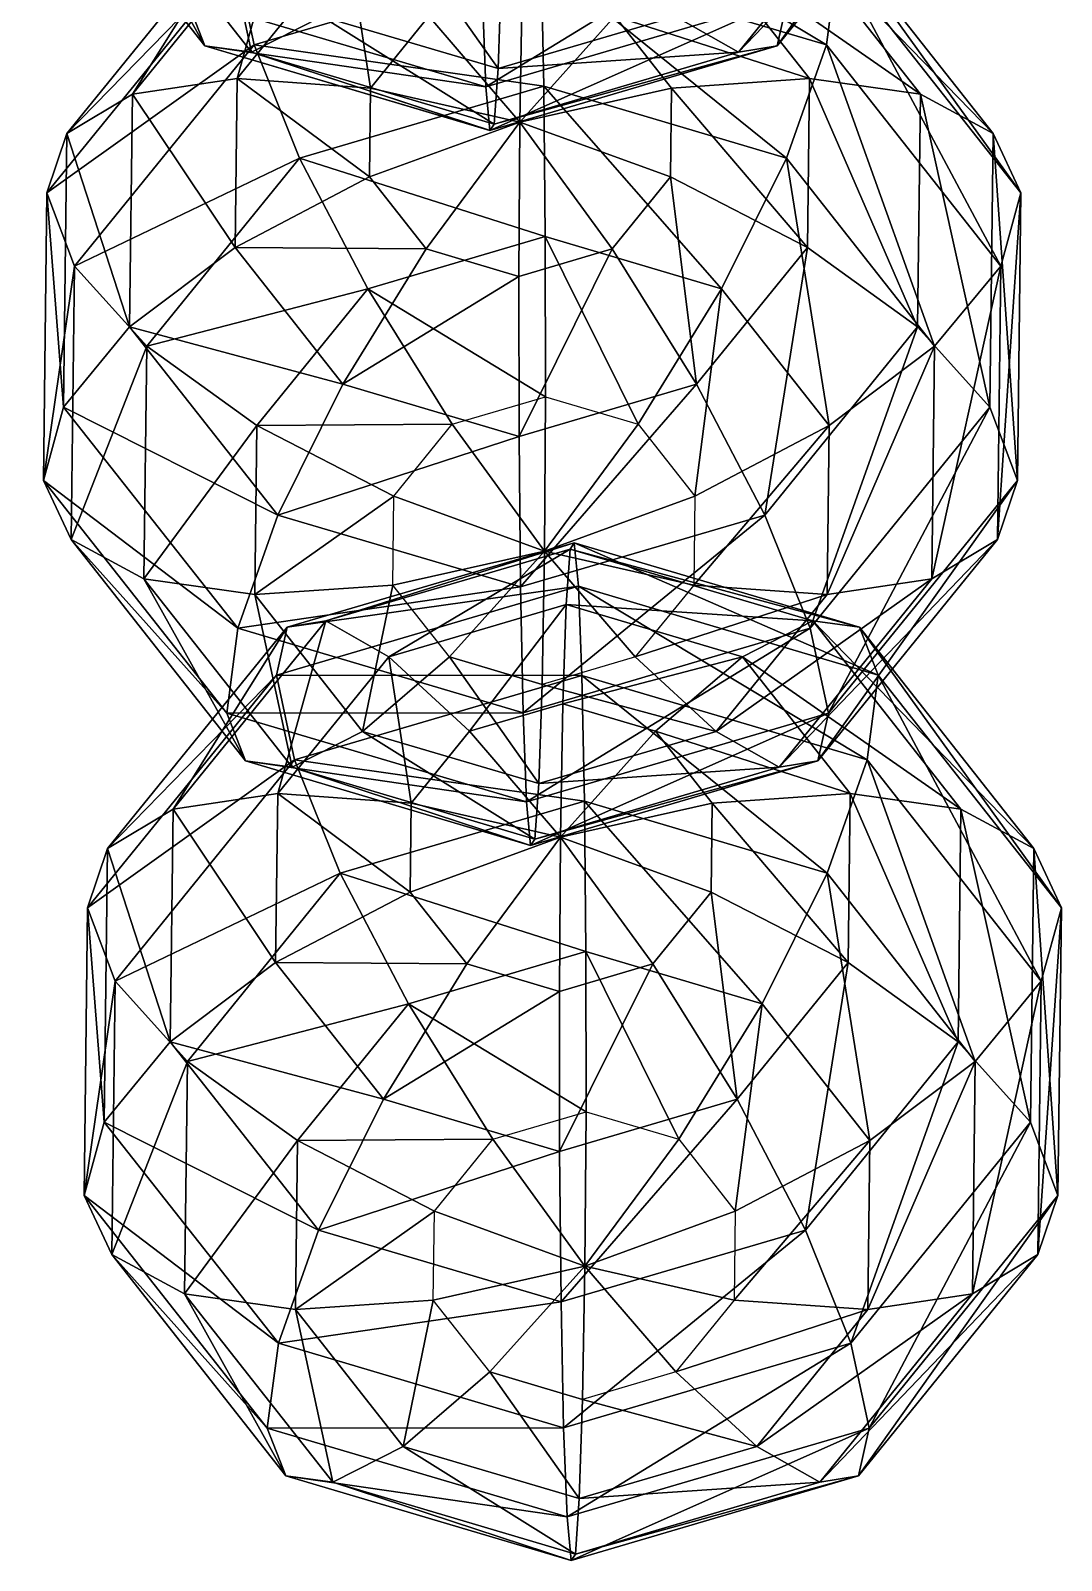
# Model space of a CAD drawing. Header units: metres. Extents: x -232 to 136, y -204 to 253.
# Drawn here: x -28.1 to 32.3, y -204.3 to -114.8 of the extents above; entities that cross this region are included whole.
import ezdxf

# ---------------------------------------------------------------- set-up
doc = ezdxf.new("R2010")
doc.units = ezdxf.units.M

msp = doc.modelspace()

# ---------------------------------------------------------------- linework, layer by layer
for points in [[(15.636254, -115.65784, -589.9452), (16.265604, -112.855415, -598.881), (27.324398, -99.23327, -592.8885), (27.324497, -99.23317, -592.88837)], [(15.636254, -115.65784, -589.9452), (27.324398, -99.23327, -592.8885), (26.15379, -102.7024, -584.246), (26.153889, -102.7023, -584.24585)], [(-28.098124, -102.7024, -582.8254), (-18.989426, -112.85541, -597.95776), (-17.893274, -115.65784, -589.06714), (-17.893175, -115.65774, -589.067)], [(-23.833643, -105.00785, -574.7881), (-28.098124, -102.7024, -582.8254), (-17.893274, -115.65784, -589.06714), (-17.893175, -115.65774, -589.067)], [(13.369041, -116.0284, -580.8446), (15.636254, -115.65784, -589.9452), (26.15379, -102.7024, -584.246), (26.153889, -102.7023, -584.24585)], [(13.369041, -116.0284, -580.8446), (26.15379, -102.7024, -584.246), (22.315792, -105.00784, -575.9966), (22.315891, -105.007744, -575.99646)], [(-23.833643, -105.00785, -574.7881), (-17.893274, -115.65784, -589.06714), (-15.152879, -116.0284, -580.0977), (-15.152779, -116.0283, -580.0976)], [(-17.343431, -105.923935, -568.06976), (-23.833643, -105.00785, -574.7881), (-15.152879, -116.0284, -580.0977), (-15.152779, -116.0283, -580.0976)], [(18.51943, -115.59912, -479.84106), (19.174818, -110.63917, -487.78256), (1.6100938, -105.435974, -484.9231), (1.6101938, -105.435875, -484.923)], [(18.51943, -115.59912, -479.84106), (1.6100938, -105.435974, -484.9231), (1.8143849, -110.65059, -477.12152), (1.814485, -110.65049, -477.12143)], [(9.685896, -113.93083, -572.47003), (13.369041, -116.0284, -580.8446), (22.315792, -105.00784, -575.9966), (22.315891, -105.007744, -575.99646)], [(-17.343431, -105.923935, -568.06976), (-15.152879, -116.0284, -580.0977), (-11.03649, -113.93083, -571.9274), (-11.03639, -113.93073, -571.9273)], [(-13.183641, -107.46619, -504.89578), (-16.000694, -117.57065, -516.7926), (-22.130396, -118.48673, -509.74377), (-22.130297, -118.48663, -509.74368)], [(-15.450854, -107.83675, -495.7952), (-13.183641, -107.46619, -504.89578), (-22.130396, -118.48673, -509.74377), (-22.130297, -118.48663, -509.74368)], [(-13.183641, -107.46619, -504.89578), (-9.500498, -109.56375, -513.2703), (-16.000694, -117.57065, -516.7926), (-16.000595, -117.57055, -516.7925)], [(24.01904, -118.48674, -510.95224), (11.221886, -109.56375, -513.8129), (15.338272, -107.46619, -505.64264), (15.338372, -107.46609, -505.64255)], [(28.283518, -120.79218, -502.915), (24.01904, -118.48674, -510.95224), (15.338272, -107.46619, -505.64264), (15.338372, -107.46609, -505.64255)], [(28.283518, -120.79218, -502.915), (15.338272, -107.46619, -505.64264), (18.078665, -107.83675, -496.6732), (18.078764, -107.83665, -496.6731)], [(-15.450854, -107.83675, -495.7952), (-22.130396, -118.48673, -509.74377), (-25.968393, -120.79218, -501.49435), (-25.968294, -120.79208, -501.49426)], [(-16.080208, -110.63917, -486.85938), (-15.450854, -107.83675, -495.7952), (-25.968393, -120.79218, -501.49435), (-25.968294, -120.79208, -501.49426)], [(-1.4247009, -118.05861, -600.81726), (-1.628992, -112.843994, -608.61884), (15.195489, -107.89546, -606.7773), (15.195589, -107.89536, -606.77716)], [(-1.4247009, -118.05861, -600.81726), (15.195489, -107.89546, -606.7773), (16.265604, -112.855415, -598.881), (16.265703, -112.855316, -598.88086)], [(29.904835, -124.26132, -494.34558), (28.283518, -120.79218, -502.915), (18.078665, -107.83675, -496.6732), (18.078764, -107.83665, -496.6731)], [(29.904835, -124.26132, -494.34558), (18.078665, -107.83675, -496.6732), (19.174818, -110.63917, -487.78256), (19.174917, -110.63907, -487.78247)], [(-9.500498, -109.56375, -513.2703), (-8.17931, -118.1336, -521.9508), (-16.000694, -117.57065, -516.7926), (-16.000595, -117.57055, -516.7925)], [(-5.947053, -109.57046, -565.356), (-11.03649, -113.93083, -571.9274), (-0.71220505, -116.9892, -573.60815), (-0.71210504, -116.9891, -573.60803)], [(-9.500498, -109.56375, -513.2703), (-4.7619553, -113.924126, -520.09906), (-8.17931, -118.1336, -521.9508), (-8.17921, -118.1335, -521.9507)], [(-5.947053, -109.57046, -565.356), (-0.71220505, -116.9892, -573.60815), (-0.51925373, -111.17833, -566.2396), (-0.5191537, -111.17823, -566.2395)], [(17.52883, -117.57065, -517.6706), (6.132447, -113.924126, -520.38434), (11.221886, -109.56375, -513.8129), (11.221986, -109.56365, -513.8128)], [(24.01904, -118.48674, -510.95224), (17.52883, -117.57065, -517.6706), (11.221886, -109.56375, -513.8129), (11.221986, -109.56365, -513.8128)], [(-16.080208, -110.63917, -486.85938), (-25.968393, -120.79218, -501.49435), (-27.139002, -124.261314, -492.85184), (-27.138903, -124.261215, -492.85175)], [(-15.010089, -115.59912, -478.96304), (-16.080208, -110.63917, -486.85938), (-27.139002, -124.261314, -492.85184), (-27.138903, -124.261215, -492.85175)], [(1.8143849, -110.65059, -477.12152), (-16.080208, -110.63917, -486.85938), (-15.010089, -115.59912, -478.96304), (-15.009989, -115.59902, -478.96295)], [(1.966496, -118.02163, -471.31268), (1.8143849, -110.65059, -477.12152), (-15.010089, -115.59912, -478.96304), (-15.009989, -115.59902, -478.96295)], [(16.176657, -122.2311, -473.62604), (18.51943, -115.59912, -479.84106), (1.8143849, -110.65059, -477.12152), (1.814485, -110.65049, -477.12143)], [(16.176657, -122.2311, -473.62604), (1.8143849, -110.65059, -477.12152), (1.966496, -118.02163, -471.31268), (1.966596, -118.02153, -471.3126)], [(28.724283, -128.55455, -486.08286), (19.174818, -110.63917, -487.78256), (18.51943, -115.59912, -479.84106), (18.51953, -115.59902, -479.84097)], [(28.724283, -128.55455, -486.08286), (29.904835, -124.26132, -494.34558), (19.174818, -110.63917, -487.78256), (19.174917, -110.63907, -487.78247)], [(-0.51925373, -111.17833, -566.2396), (-0.71220505, -116.9892, -573.60815), (9.685896, -113.93083, -572.47003), (9.685996, -113.93073, -572.4699)], [(-18.989426, -112.85541, -597.95776), (-1.628992, -112.843994, -608.61884), (-1.4247009, -118.05861, -600.81726), (-1.4246008, -118.05851, -600.81714)], [(-1.4247009, -118.05861, -600.81726), (-1.4247009, -118.05861, -600.81726), (-18.989426, -112.85541, -597.95776), (-18.989326, -112.85531, -597.95764)], [(-17.893274, -115.65784, -589.06714), (-18.989426, -112.85541, -597.95776), (-1.4247009, -118.05861, -600.81726), (-1.4246008, -118.05851, -600.81714)], [(0.7046484, -112.31625, -519.50073), (0.5681463, -120.12048, -524.71356), (-4.7619553, -113.924126, -520.09906), (-4.761855, -113.92403, -520.09894)], [(-1.1882269, -120.60637, -591.7867), (-1.4247009, -118.05861, -600.81726), (16.265604, -112.855415, -598.881), (16.265703, -112.855316, -598.88086)], [(-1.1882269, -120.60637, -591.7867), (16.265604, -112.855415, -598.881), (15.636254, -115.65784, -589.9452), (15.636354, -115.65774, -589.94507)], [(6.132447, -113.924126, -520.38434), (0.5681463, -120.12048, -524.71356), (0.7046484, -112.31625, -519.50073), (0.7047484, -112.316154, -519.5006)], [(-11.03649, -113.93083, -571.9274), (-15.152879, -116.0284, -580.0977), (-0.94271755, -120.23787, -582.4111), (-0.94261754, -120.23777, -582.41095)], [(-0.71220505, -116.9892, -573.60815), (-0.71220505, -116.9892, -573.60815), (-11.03649, -113.93083, -571.9274), (-11.03639, -113.93073, -571.9273)], [(-11.03649, -113.93083, -571.9274), (-0.94271755, -120.23787, -582.4111), (-0.71220505, -116.9892, -573.60815), (-0.71210504, -116.9891, -573.60803)], [(-4.7619553, -113.924126, -520.09906), (0.5681463, -120.12048, -524.71356), (-8.17931, -118.1336, -521.9508), (-8.17921, -118.1335, -521.9507)], [(-0.71220505, -116.9892, -573.60815), (13.369041, -116.0284, -580.8446), (9.685896, -113.93083, -572.47003), (9.685996, -113.93073, -572.4699)], [(9.448205, -118.1336, -522.4124), (0.5681463, -120.12048, -524.71356), (6.132447, -113.924126, -520.38434), (6.132547, -113.92403, -520.3842)], [(17.52883, -117.57065, -517.6706), (9.448205, -118.1336, -522.4124), (6.132447, -113.924126, -520.38434), (6.132547, -113.92403, -520.3842)], [(-15.010089, -115.59912, -478.96304), (-27.139002, -124.261314, -492.85184), (-25.52763, -128.55455, -484.66223), (-25.52753, -128.55444, -484.66214)], [(-12.345256, -122.2311, -472.87915), (-15.010089, -115.59912, -478.96304), (-25.52763, -128.55455, -484.66223), (-25.52753, -128.55444, -484.66214)], [(-1.1882269, -120.60637, -591.7867), (-1.1882269, -120.60637, -591.7867), (-17.893274, -115.65784, -589.06714), (-17.893175, -115.65774, -589.067)], [(-17.893274, -115.65784, -589.06714), (-1.4247009, -118.05861, -600.81726), (-1.1882269, -120.60637, -591.7867), (-1.1881269, -120.60627, -591.78656)], [(-15.152879, -116.0284, -580.0977), (-17.893274, -115.65784, -589.06714), (-1.1882269, -120.60637, -591.7867), (-1.1881269, -120.60627, -591.78656)], [(-0.94271755, -120.23787, -582.4111), (-0.94271755, -120.23787, -582.4111), (-15.152879, -116.0284, -580.0977), (-15.152779, -116.0283, -580.0976)], [(-15.152879, -116.0284, -580.0977), (-1.1882269, -120.60637, -591.7867), (-0.94271755, -120.23787, -582.4111), (-0.94261754, -120.23777, -582.41095)], [(1.966496, -118.02163, -471.31268), (-15.010089, -115.59912, -478.96304), (-12.345256, -122.2311, -472.87915), (-12.345156, -122.231, -472.87906)], [(-0.94271755, -120.23787, -582.4111), (-1.1882269, -120.60637, -591.7867), (15.636254, -115.65784, -589.9452), (15.636354, -115.65774, -589.94507)], [(-0.94271755, -120.23787, -582.4111), (15.636254, -115.65784, -589.9452), (13.369041, -116.0284, -580.8446), (13.369142, -116.0283, -580.8445)], [(-0.71220505, -116.9892, -573.60815), (-0.94271755, -120.23787, -582.4111), (13.369041, -116.0284, -580.8446), (13.369142, -116.0283, -580.8445)], [(24.857424, -133.25165, -478.93564), (18.51943, -115.59912, -479.84106), (16.176657, -122.2311, -473.62604), (16.176756, -122.231, -473.62595)], [(24.857424, -133.25165, -478.93564), (28.724283, -128.55455, -486.08286), (18.51943, -115.59912, -479.84106), (18.51953, -115.59902, -479.84097)], [(-22.130396, -118.48673, -509.74377), (-16.000694, -117.57065, -516.7926), (-16.120129, -127.46772, -521.35364), (-16.12003, -127.46762, -521.3535)], [(-16.000694, -117.57065, -516.7926), (-8.242101, -123.3368, -524.3487), (-16.120129, -127.46772, -521.35364), (-16.12003, -127.46762, -521.3535)], [(-16.000694, -117.57065, -516.7926), (-8.17931, -118.1336, -521.9508), (-8.242101, -123.3368, -524.3487), (-8.242001, -123.3367, -524.3486)], [(2.051537, -126.82755, -468.0651), (1.966496, -118.02163, -471.31268), (-12.345256, -122.2311, -472.87915), (-12.345156, -122.231, -472.87906)], [(-8.17931, -118.1336, -521.9508), (0.5681463, -120.12048, -524.71356), (-8.242101, -123.3368, -524.3487), (-8.242001, -123.3367, -524.3486)], [(9.385414, -123.3368, -524.8103), (0.5681463, -120.12048, -524.71356), (9.448205, -118.1336, -522.4124), (9.448305, -118.1335, -522.4123)], [(12.375822, -129.88593, -469.74585), (16.176657, -122.2311, -473.62604), (1.966496, -118.02163, -471.31268), (1.966596, -118.02153, -471.3126)], [(12.375822, -129.88593, -469.74585), (1.966496, -118.02163, -471.31268), (2.051537, -126.82755, -468.0651), (2.051637, -126.82745, -468.065)], [(17.409395, -127.46772, -522.2316), (9.385414, -123.3368, -524.8103), (9.448205, -118.1336, -522.4124), (9.448305, -118.1335, -522.4123)], [(17.409395, -127.46772, -522.2316), (9.448205, -118.1336, -522.4124), (17.52883, -117.57065, -517.6706), (17.528929, -117.57055, -517.6705)], [(23.85465, -132.10889, -517.23), (17.409395, -127.46772, -522.2316), (17.52883, -117.57065, -517.6706), (17.528929, -117.57055, -517.6705)], [(23.85465, -132.10889, -517.23), (17.52883, -117.57065, -517.6706), (24.01904, -118.48674, -510.95224), (24.019138, -118.48664, -510.95215)], [(-25.968393, -120.79218, -501.49435), (-22.130396, -118.48673, -509.74377), (-22.294785, -132.10889, -516.02155), (-22.294685, -132.10878, -516.0214)], [(-22.130396, -118.48673, -509.74377), (-16.120129, -127.46772, -521.35364), (-22.294785, -132.10889, -516.02155), (-22.294685, -132.10878, -516.0214)], [(28.09027, -136.80597, -510.29492), (23.85465, -132.10889, -517.23), (24.01904, -118.48674, -510.95224), (24.019138, -118.48664, -510.95215)], [(28.09027, -136.80597, -510.29492), (24.01904, -118.48674, -510.95224), (28.283518, -120.79218, -502.915), (28.283617, -120.79208, -502.91492)], [(-27.139002, -124.261314, -492.85184), (-25.968393, -120.79218, -501.49435), (-26.161644, -136.80598, -508.8743), (-26.161545, -136.80588, -508.8742)], [(-25.968393, -120.79218, -501.49435), (-22.294785, -132.10889, -516.02155), (-26.161644, -136.80598, -508.8743), (-26.161545, -136.80588, -508.8742)], [(-8.242101, -123.3368, -524.3487), (0.5681463, -120.12048, -524.71356), (-4.9263453, -127.54627, -526.3768), (-4.926245, -127.54617, -526.37665)], [(-4.9263453, -127.54627, -526.3768), (0.5681463, -120.12048, -524.71356), (0.50145376, -129.15414, -527.26044), (0.5015538, -129.15404, -527.2603)], [(0.50145376, -129.15414, -527.26044), (0.5681463, -120.12048, -524.71356), (5.968059, -127.54627, -526.66205), (5.968159, -127.54617, -526.6619)], [(5.968059, -127.54627, -526.66205), (0.5681463, -120.12048, -524.71356), (9.385414, -123.3368, -524.8103), (9.385514, -123.3367, -524.8102)], [(29.701641, -141.09921, -502.10532), (28.09027, -136.80597, -510.29492), (28.283518, -120.79218, -502.915), (28.283617, -120.79208, -502.91492)], [(29.701641, -141.09921, -502.10532), (28.283518, -120.79218, -502.915), (29.904835, -124.26132, -494.34558), (29.904934, -124.26122, -494.3455)], [(-12.345256, -122.2311, -472.87915), (-25.52763, -128.55455, -484.66223), (-21.292011, -133.25165, -477.72717), (-21.291912, -133.25154, -477.72708)], [(-8.346559, -129.88593, -469.20322), (-12.345256, -122.2311, -472.87915), (-21.292011, -133.25165, -477.72717), (-21.291912, -133.25154, -477.72708)], [(2.051537, -126.82755, -468.0651), (-12.345256, -122.2311, -472.87915), (-8.346559, -129.88593, -469.20322), (-8.346458, -129.88582, -469.20312)], [(18.682766, -137.89282, -473.60352), (16.176657, -122.2311, -473.62604), (12.375822, -129.88593, -469.74585), (12.375922, -129.88582, -469.74576)], [(18.682766, -137.89282, -473.60352), (24.857424, -133.25165, -478.93564), (16.176657, -122.2311, -473.62604), (16.176756, -122.231, -473.62595)], [(-16.120129, -127.46772, -521.35364), (-8.242101, -123.3368, -524.3487), (-4.9263453, -127.54627, -526.3768), (-4.926245, -127.54617, -526.37665)], [(10.909202, -135.47462, -525.7539), (5.968059, -127.54627, -526.66205), (9.385414, -123.3368, -524.8103), (9.385514, -123.3367, -524.8102)], [(10.909202, -135.47462, -525.7539), (9.385414, -123.3368, -524.8103), (17.409395, -127.46772, -522.2316), (17.409494, -127.46762, -522.2315)], [(-27.139002, -124.261314, -492.85184), (-26.161644, -136.80598, -508.8743), (-27.342196, -141.09923, -500.61157), (-27.342096, -141.09912, -500.61148)], [(-25.52763, -128.55455, -484.66223), (-27.139002, -124.261314, -492.85184), (-27.342196, -141.09923, -500.61157), (-27.342096, -141.09912, -500.61148)], [(28.531033, -144.56836, -493.4628), (29.701641, -141.09921, -502.10532), (29.904835, -124.26132, -494.34558), (29.904934, -124.26122, -494.3455)], [(28.531033, -144.56836, -493.4628), (29.904835, -124.26132, -494.34558), (28.724283, -128.55455, -486.08286), (28.724382, -128.55444, -486.08276)], [(2.061184, -136.20639, -467.69675), (2.051537, -126.82755, -468.0651), (-8.346559, -129.88593, -469.20322), (-8.346458, -129.88582, -469.20312)], [(7.488983, -137.81425, -468.58035), (12.375822, -129.88593, -469.74585), (2.051537, -126.82755, -468.0651), (2.051637, -126.82745, -468.065)], [(7.488983, -137.81425, -468.58035), (2.051537, -126.82755, -468.0651), (2.061184, -136.20639, -467.69675), (2.0612838, -136.20628, -467.69666)], [(-22.294785, -132.10889, -516.02155), (-16.120129, -127.46772, -521.35364), (-9.813187, -135.47461, -525.2113), (-9.8130865, -135.4745, -525.2112)], [(-16.120129, -127.46772, -521.35364), (-4.9263453, -127.54627, -526.3768), (-9.813187, -135.47461, -525.2113), (-9.8130865, -135.4745, -525.2112)], [(-9.813187, -135.47461, -525.2113), (-4.9263453, -127.54627, -526.3768), (0.50145376, -129.15414, -527.26044), (0.5015538, -129.15404, -527.2603)], [(0.5110999, -138.53297, -526.892), (0.50145376, -129.15414, -527.26044), (5.968059, -127.54627, -526.66205), (5.968159, -127.54617, -526.6619)], [(0.5110999, -138.53297, -526.892), (5.968059, -127.54627, -526.66205), (10.909202, -135.47462, -525.7539), (10.909302, -135.47452, -525.7538)], [(14.907899, -143.12943, -522.078), (10.909202, -135.47462, -525.7539), (17.409395, -127.46772, -522.2316), (17.409494, -127.46762, -522.2315)], [(14.907899, -143.12943, -522.078), (17.409395, -127.46772, -522.2316), (23.85465, -132.10889, -517.23), (23.85475, -132.10878, -517.22986)], [(-25.52763, -128.55455, -484.66223), (-27.342196, -141.09923, -500.61157), (-25.72088, -144.56836, -492.04214), (-25.720781, -144.56825, -492.04205)], [(-21.292011, -133.25165, -477.72717), (-25.52763, -128.55455, -484.66223), (-25.72088, -144.56836, -492.04214), (-25.720781, -144.56825, -492.04205)], [(24.693035, -146.8738, -485.21338), (28.531033, -144.56836, -493.4628), (28.724283, -128.55455, -486.08286), (28.724382, -128.55444, -486.08276)], [(24.693035, -146.8738, -485.21338), (28.724283, -128.55455, -486.08286), (24.857424, -133.25165, -478.93564), (24.857523, -133.25154, -478.93555)], [(-9.813187, -135.47461, -525.2113), (0.50145376, -129.15414, -527.26044), (0.5110999, -138.53297, -526.892), (0.5111999, -138.53287, -526.8919)], [(-8.346559, -129.88593, -469.20322), (-21.292011, -133.25165, -477.72717), (-14.846753, -137.8928, -472.7255), (-14.846653, -137.8927, -472.7254)], [(-3.4054198, -137.81425, -468.29507), (-8.346559, -129.88593, -469.20322), (-14.846753, -137.8928, -472.7255), (-14.846653, -137.8927, -472.7254)], [(2.061184, -136.20639, -467.69675), (-8.346559, -129.88593, -469.20322), (-3.4054198, -137.81425, -468.29507), (-3.40532, -137.81415, -468.29498)], [(10.804742, -142.02374, -470.60846), (12.375822, -129.88593, -469.74585), (7.488983, -137.81425, -468.58035), (7.4890833, -137.81415, -468.58026)], [(10.804742, -142.02374, -470.60846), (18.682766, -137.89282, -473.60352), (12.375822, -129.88593, -469.74585), (12.375922, -129.88582, -469.74576)], [(-26.161644, -136.80598, -508.8743), (-22.294785, -132.10889, -516.02155), (-13.614021, -143.12943, -521.3311), (-13.613921, -143.12932, -521.331)], [(-22.294785, -132.10889, -516.02155), (-9.813187, -135.47461, -525.2113), (-13.614021, -143.12943, -521.3311), (-13.613921, -143.12932, -521.331)], [(17.572731, -149.76141, -515.9941), (14.907899, -143.12943, -522.078), (23.85465, -132.10889, -517.23), (23.85475, -132.10878, -517.22986)], [(17.572731, -149.76141, -515.9941), (23.85465, -132.10889, -517.23), (28.09027, -136.80597, -510.29492), (28.090368, -136.80586, -510.29483)], [(-21.292011, -133.25165, -477.72717), (-25.72088, -144.56836, -492.04214), (-21.4564, -146.87381, -484.0049), (-21.4563, -146.8737, -484.00482)], [(-14.846753, -137.8928, -472.7255), (-21.292011, -133.25165, -477.72717), (-21.4564, -146.87381, -484.0049), (-21.4563, -146.8737, -484.00482)], [(18.563332, -147.78989, -478.16455), (24.693035, -146.8738, -485.21338), (24.857424, -133.25165, -478.93564), (24.857523, -133.25154, -478.93555)], [(18.563332, -147.78989, -478.16455), (24.857424, -133.25165, -478.93564), (18.682766, -137.89282, -473.60352), (18.682865, -137.89272, -473.60342)], [(-13.614021, -143.12943, -521.3311), (-9.813187, -135.47461, -525.2113), (0.5110999, -138.53297, -526.892), (0.5111999, -138.53287, -526.8919)], [(0.5110999, -138.53297, -526.892), (0.5110999, -138.53297, -526.892), (-9.813187, -135.47461, -525.2113), (-9.8130865, -135.4745, -525.2112)], [(0.5961404, -147.33891, -523.6445), (0.5110999, -138.53297, -526.892), (10.909202, -135.47462, -525.7539), (10.909302, -135.47452, -525.7538)], [(0.5961404, -147.33891, -523.6445), (10.909202, -135.47462, -525.7539), (14.907899, -143.12943, -522.078), (14.907999, -143.12932, -522.0779)], [(-27.342196, -141.09923, -500.61157), (-26.161644, -136.80598, -508.8743), (-15.956796, -149.76141, -515.1161), (-15.956696, -149.7613, -515.11597)], [(-26.161644, -136.80598, -508.8743), (-13.614021, -143.12943, -521.3311), (-15.956796, -149.76141, -515.1161), (-15.956696, -149.7613, -515.11597)], [(2.061184, -136.20639, -467.69675), (1.9944923, -145.24005, -470.24362), (-3.4054198, -137.81425, -468.29507), (-3.40532, -137.81415, -468.29498)], [(7.488983, -137.81425, -468.58035), (1.9944923, -145.24005, -470.24362), (2.061184, -136.20639, -467.69675), (2.0612838, -136.20628, -467.69666)], [(18.642847, -154.72136, -508.09778), (17.572731, -149.76141, -515.9941), (28.09027, -136.80597, -510.29492), (28.090368, -136.80586, -510.29483)], [(18.642847, -154.72136, -508.09778), (28.09027, -136.80597, -510.29492), (29.701641, -141.09921, -502.10532), (29.70174, -141.0991, -502.10522)], [(-14.846753, -137.8928, -472.7255), (-21.4564, -146.87381, -484.0049), (-14.9661875, -147.78989, -477.28656), (-14.966087, -147.78978, -477.28647)], [(-6.8227754, -142.02374, -470.14685), (-14.846753, -137.8928, -472.7255), (-14.9661875, -147.78989, -477.28656), (-14.966087, -147.78978, -477.28647)], [(-3.4054198, -137.81425, -468.29507), (-14.846753, -137.8928, -472.7255), (-6.8227754, -142.02374, -470.14685), (-6.822675, -142.02364, -470.14676)], [(-3.4054198, -137.81425, -468.29507), (1.9944923, -145.24005, -470.24362), (-6.8227754, -142.02374, -470.14685), (-6.822675, -142.02364, -470.14676)], [(10.804742, -142.02374, -470.60846), (1.9944923, -145.24005, -470.24362), (7.488983, -137.81425, -468.58035), (7.4890833, -137.81415, -468.58026)], [(10.741951, -147.22693, -473.00632), (18.563332, -147.78989, -478.16455), (18.682766, -137.89282, -473.60352), (18.682865, -137.89272, -473.60342)], [(10.741951, -147.22693, -473.00632), (18.682766, -137.89282, -473.60352), (10.804742, -142.02374, -470.60846), (10.804842, -142.02364, -470.60837)], [(-13.614021, -143.12943, -521.3311), (0.5110999, -138.53297, -526.892), (0.5961404, -147.33891, -523.6445), (0.5962404, -147.3388, -523.64435)], [(-27.342196, -141.09923, -500.61157), (-15.956796, -149.76141, -515.1161), (-16.612183, -154.72136, -507.1746), (-16.612083, -154.72125, -507.1745)], [(-25.72088, -144.56836, -492.04214), (-27.342196, -141.09923, -500.61157), (-16.612183, -154.72136, -507.1746), (-16.612083, -154.72125, -507.1745)], [(18.013496, -157.52379, -499.16196), (18.642847, -154.72136, -508.09778), (29.701641, -141.09921, -502.10532), (29.70174, -141.0991, -502.10522)], [(18.013496, -157.52379, -499.16196), (29.701641, -141.09921, -502.10532), (28.531033, -144.56836, -493.4628), (28.531132, -144.56825, -493.4627)], [(-6.8227754, -142.02374, -470.14685), (-14.9661875, -147.78989, -477.28656), (-6.885566, -147.22693, -472.54474), (-6.885466, -147.22682, -472.54465)], [(-6.8227754, -142.02374, -470.14685), (1.9944923, -145.24005, -470.24362), (-6.885566, -147.22693, -472.54474), (-6.885466, -147.22682, -472.54465)], [(10.741951, -147.22693, -473.00632), (1.9944923, -145.24005, -470.24362), (10.804742, -142.02374, -470.60846), (10.804842, -142.02364, -470.60837)], [(-15.956796, -149.76141, -515.1161), (-13.614021, -143.12943, -521.3311), (0.5961404, -147.33891, -523.6445), (0.5962404, -147.3388, -523.64435)], [(0.5961404, -147.33891, -523.6445), (0.5961404, -147.33891, -523.6445), (-13.614021, -143.12943, -521.3311), (-13.613921, -143.12932, -521.331)], [(0.7482511, -154.70995, -517.83563), (0.5961404, -147.33891, -523.6445), (14.907899, -143.12943, -522.078), (14.907999, -143.12932, -522.0779)], [(0.7482511, -154.70995, -517.83563), (14.907899, -143.12943, -522.078), (17.572731, -149.76141, -515.9941), (17.57283, -149.7613, -515.99396)], [(-25.72088, -144.56836, -492.04214), (-16.612183, -154.72136, -507.1746), (-15.51603, -157.52379, -498.28397), (-15.51593, -157.52368, -498.28387)], [(-21.4564, -146.87381, -484.0049), (-25.72088, -144.56836, -492.04214), (-15.51603, -157.52379, -498.28397), (-15.51593, -157.52368, -498.28387)], [(3.7508628, -144.75418, -403.17047), (-10.806398, -149.33215, -414.11258), (-13.073612, -149.70271, -405.012), (-13.073512, -149.7026, -405.0119)], [(3.9873366, -147.30194, -394.1399), (3.7508628, -144.75418, -403.17047), (-13.073612, -149.70271, -405.012), (-13.073512, -149.7026, -405.0119)], [(3.7508628, -144.75418, -403.17047), (3.505354, -145.12268, -412.54608), (-10.806398, -149.33215, -414.11258), (-10.806298, -149.33205, -414.1125)], [(20.455908, -149.70271, -405.88998), (3.505354, -145.12268, -412.54608), (3.7508628, -144.75418, -403.17047), (3.7509627, -144.75407, -403.17038)], [(21.552061, -152.50513, -396.99936), (20.455908, -149.70271, -405.88998), (3.7508628, -144.75418, -403.17047), (3.7509627, -144.75407, -403.17038)], [(21.552061, -152.50513, -396.99936), (3.7508628, -144.75418, -403.17047), (3.9873366, -147.30194, -394.1399), (3.9874365, -147.30183, -394.1398)], [(15.7462845, -157.89435, -490.06137), (18.013496, -157.52379, -499.16196), (28.531033, -144.56836, -493.4628), (28.531132, -144.56825, -493.4627)], [(15.7462845, -157.89435, -490.06137), (28.531033, -144.56836, -493.4628), (24.693035, -146.8738, -485.21338), (24.693134, -146.87369, -485.2133)], [(3.505354, -145.12268, -412.54608), (-7.1232553, -151.42972, -422.48712), (-10.806398, -149.33215, -414.11258), (-10.806298, -149.33205, -414.1125)], [(3.505354, -145.12268, -412.54608), (3.274842, -148.37135, -421.349), (-7.1232553, -151.42972, -422.48712), (-7.123155, -151.42961, -422.48703)], [(-6.885566, -147.22693, -472.54474), (1.9944923, -145.24005, -470.24362), (-3.56981, -151.4364, -474.5728), (-3.56971, -151.4363, -474.57272)], [(-3.56981, -151.4364, -474.5728), (1.9944923, -145.24005, -470.24362), (1.8579893, -153.04428, -475.45645), (1.8580893, -153.04417, -475.45636)], [(1.8579893, -153.04428, -475.45645), (1.9944923, -145.24005, -470.24362), (7.324595, -151.4364, -474.8581), (7.324695, -151.4363, -474.858)], [(7.324595, -151.4364, -474.8581), (1.9944923, -145.24005, -470.24362), (10.741951, -147.22693, -473.00632), (10.742051, -147.22682, -473.00623)], [(17.715515, -149.33215, -414.85944), (3.274842, -148.37135, -421.349), (3.505354, -145.12268, -412.54608), (3.5054538, -145.12257, -412.546)], [(20.455908, -149.70271, -405.88998), (17.715515, -149.33215, -414.85944), (3.505354, -145.12268, -412.54608), (3.5054538, -145.12257, -412.546)], [(-21.4564, -146.87381, -484.0049), (-15.51603, -157.52379, -498.28397), (-12.775636, -157.89435, -489.3145), (-12.775536, -157.89424, -489.31442)], [(-14.9661875, -147.78989, -477.28656), (-21.4564, -146.87381, -484.0049), (-12.775636, -157.89435, -489.3145), (-12.775536, -157.89424, -489.31442)], [(12.063139, -155.79678, -481.68683), (15.7462845, -157.89435, -490.06137), (24.693035, -146.8738, -485.21338), (24.693134, -146.87369, -485.2133)], [(12.063139, -155.79678, -481.68683), (24.693035, -146.8738, -485.21338), (18.563332, -147.78989, -478.16455), (18.56343, -147.78978, -478.16446)], [(-15.956796, -149.76141, -515.1161), (0.5961404, -147.33891, -523.6445), (0.7482511, -154.70995, -517.83563), (0.7483511, -154.70984, -517.8355)], [(-6.885566, -147.22693, -472.54474), (-14.9661875, -147.78989, -477.28656), (-8.659247, -155.79678, -481.1442), (-8.659147, -155.79668, -481.1441)], [(-14.9661875, -147.78989, -477.28656), (-12.775636, -157.89435, -489.3145), (-8.659247, -155.79678, -481.1442), (-8.659147, -155.79668, -481.1441)], [(3.9873366, -147.30194, -394.1399), (-13.073612, -149.70271, -405.012), (-13.702965, -152.50513, -396.07617), (-13.702865, -152.50502, -396.07608)], [(4.191628, -152.51656, -386.33832), (3.9873366, -147.30194, -394.1399), (-13.702965, -152.50513, -396.07617), (-13.702865, -152.50502, -396.07608)], [(-6.885566, -147.22693, -472.54474), (-8.659247, -155.79678, -481.1442), (-3.56981, -151.4364, -474.5728), (-3.56971, -151.4363, -474.57272)], [(20.896673, -157.46509, -389.05786), (21.552061, -152.50513, -396.99936), (3.9873366, -147.30194, -394.1399), (3.9874365, -147.30183, -394.1398)], [(20.896673, -157.46509, -389.05786), (3.9873366, -147.30194, -394.1399), (4.191628, -152.51656, -386.33832), (4.191728, -152.51645, -386.33823)], [(7.324595, -151.4364, -474.8581), (18.563332, -147.78989, -478.16455), (10.741951, -147.22693, -473.00632), (10.742051, -147.22682, -473.00623)], [(7.324595, -151.4364, -474.8581), (12.063139, -155.79678, -481.68683), (18.563332, -147.78989, -478.16455), (18.56343, -147.78978, -478.16446)], [(3.274842, -148.37135, -421.349), (-2.3847122, -155.79008, -429.31586), (-7.1232553, -151.42972, -422.48712), (-7.123155, -151.42961, -422.48703)], [(3.274842, -148.37135, -421.349), (3.0818913, -154.18222, -428.7175), (-2.3847122, -155.79008, -429.31586), (-2.3846123, -155.78998, -429.31577)], [(13.599129, -151.42972, -423.02975), (3.0818913, -154.18222, -428.7175), (3.274842, -148.37135, -421.349), (3.274942, -148.37125, -421.3489)], [(17.715515, -149.33215, -414.85944), (13.599129, -151.42972, -423.02975), (3.274842, -148.37135, -421.349), (3.274942, -148.37125, -421.3489)], [(-10.806398, -149.33215, -414.11258), (-13.623451, -159.43661, -426.0094), (-19.753153, -160.35269, -418.96057), (-19.753054, -160.35258, -418.96048)], [(-13.073612, -149.70271, -405.012), (-10.806398, -149.33215, -414.11258), (-19.753153, -160.35269, -418.96057), (-19.753054, -160.35258, -418.96048)], [(-10.806398, -149.33215, -414.11258), (-7.1232553, -151.42972, -422.48712), (-13.623451, -159.43661, -426.0094), (-13.623351, -159.43651, -426.0093)], [(26.396282, -160.3527, -420.16904), (13.599129, -151.42972, -423.02975), (17.715515, -149.33215, -414.85944), (17.715614, -149.33205, -414.85934)], [(30.66076, -162.65814, -412.1318), (26.396282, -160.3527, -420.16904), (17.715515, -149.33215, -414.85944), (17.715614, -149.33205, -414.85934)], [(30.66076, -162.65814, -412.1318), (17.715515, -149.33215, -414.85944), (20.455908, -149.70271, -405.88998), (20.456007, -149.7026, -405.8899)], [(-13.073612, -149.70271, -405.012), (-19.753153, -160.35269, -418.96057), (-23.59115, -162.65814, -410.71115), (-23.591051, -162.65804, -410.71106)], [(-13.702965, -152.50513, -396.07617), (-13.073612, -149.70271, -405.012), (-23.59115, -162.65814, -410.71115), (-23.591051, -162.65804, -410.71106)], [(-16.612183, -154.72136, -507.1746), (-15.956796, -149.76141, -515.1161), (0.7482511, -154.70995, -517.83563), (0.7483511, -154.70984, -517.8355)], [(0.7482511, -154.70995, -517.83563), (0.7482511, -154.70995, -517.83563), (-15.956796, -149.76141, -515.1161), (-15.956696, -149.7613, -515.11597)], [(0.9525422, -159.92456, -510.03406), (0.7482511, -154.70995, -517.83563), (17.572731, -149.76141, -515.9941), (17.57283, -149.7613, -515.99396)], [(0.9525422, -159.92456, -510.03406), (17.572731, -149.76141, -515.9941), (18.642847, -154.72136, -508.09778), (18.642946, -154.72125, -508.0977)], [(32.282078, -166.12729, -403.56238), (30.66076, -162.65814, -412.1318), (20.455908, -149.70271, -405.88998), (20.456007, -149.7026, -405.8899)], [(32.282078, -166.12729, -403.56238), (20.455908, -149.70271, -405.88998), (21.552061, -152.50513, -396.99936), (21.55216, -152.50502, -396.99927)], [(-7.1232553, -151.42972, -422.48712), (-5.8020673, -159.99957, -431.16763), (-13.623451, -159.43661, -426.0094), (-13.623351, -159.43651, -426.0093)], [(-3.56981, -151.4364, -474.5728), (-8.659247, -155.79678, -481.1442), (1.665038, -158.85515, -482.82495), (1.665138, -158.85504, -482.82486)], [(-7.1232553, -151.42972, -422.48712), (-2.3847122, -155.79008, -429.31586), (-5.8020673, -159.99957, -431.16763), (-5.801967, -159.99947, -431.16754)], [(1.8579893, -153.04428, -475.45645), (1.8579893, -153.04428, -475.45645), (-3.56981, -151.4364, -474.5728), (-3.56971, -151.4363, -474.57272)], [(-3.56981, -151.4364, -474.5728), (1.665038, -158.85515, -482.82495), (1.8579893, -153.04428, -475.45645), (1.8580893, -153.04417, -475.45636)], [(1.8579893, -153.04428, -475.45645), (12.063139, -155.79678, -481.68683), (7.324595, -151.4364, -474.8581), (7.324695, -151.4363, -474.858)], [(13.599129, -151.42972, -423.02975), (8.509689, -155.79008, -429.60114), (3.0818913, -154.18222, -428.7175), (3.0819912, -154.18211, -428.7174)], [(19.906073, -159.43661, -426.8874), (8.509689, -155.79008, -429.60114), (13.599129, -151.42972, -423.02975), (13.599229, -151.42961, -423.02966)], [(26.396282, -160.3527, -420.16904), (19.906073, -159.43661, -426.8874), (13.599129, -151.42972, -423.02975), (13.599229, -151.42961, -423.02966)], [(-13.702965, -152.50513, -396.07617), (-23.59115, -162.65814, -410.71115), (-24.761759, -166.12729, -402.06863), (-24.76166, -166.12718, -402.06854)], [(-12.632847, -157.46509, -388.17984), (-13.702965, -152.50513, -396.07617), (-24.761759, -166.12729, -402.06863), (-24.76166, -166.12718, -402.06854)], [(4.191628, -152.51656, -386.33832), (-13.702965, -152.50513, -396.07617), (-12.632847, -157.46509, -388.17984), (-12.632747, -157.46498, -388.17975)], [(4.343739, -159.88759, -380.52948), (4.191628, -152.51656, -386.33832), (-12.632847, -157.46509, -388.17984), (-12.632747, -157.46498, -388.17975)], [(1.8579893, -153.04428, -475.45645), (1.665038, -158.85515, -482.82495), (12.063139, -155.79678, -481.68683), (12.063239, -155.79668, -481.68674)], [(18.5539, -164.09708, -382.84283), (20.896673, -157.46509, -389.05786), (4.191628, -152.51656, -386.33832), (4.191728, -152.51645, -386.33823)], [(18.5539, -164.09708, -382.84283), (4.191628, -152.51656, -386.33832), (4.343739, -159.88759, -380.52948), (4.343839, -159.88748, -380.5294)], [(31.101526, -170.42052, -395.29965), (21.552061, -152.50513, -396.99936), (20.896673, -157.46509, -389.05786), (20.896772, -157.46498, -389.05777)], [(31.101526, -170.42052, -395.29965), (32.282078, -166.12729, -403.56238), (21.552061, -152.50513, -396.99936), (21.55216, -152.50502, -396.99927)], [(-16.612183, -154.72136, -507.1746), (0.7482511, -154.70995, -517.83563), (0.9525422, -159.92456, -510.03406), (0.9526422, -159.92445, -510.03397)], [(0.9525422, -159.92456, -510.03406), (0.9525422, -159.92456, -510.03406), (-16.612183, -154.72136, -507.1746), (-16.612083, -154.72125, -507.1745)], [(-15.51603, -157.52379, -498.28397), (-16.612183, -154.72136, -507.1746), (0.9525422, -159.92456, -510.03406), (0.9526422, -159.92445, -510.03397)], [(3.0818913, -154.18222, -428.7175), (2.9453893, -161.98645, -433.93033), (-2.3847122, -155.79008, -429.31586), (-2.3846123, -155.78998, -429.31577)], [(1.1890161, -162.47232, -501.00348), (0.9525422, -159.92456, -510.03406), (18.642847, -154.72136, -508.09778), (18.642946, -154.72125, -508.0977)], [(1.1890161, -162.47232, -501.00348), (18.642847, -154.72136, -508.09778), (18.013496, -157.52379, -499.16196), (18.013596, -157.52368, -499.16187)], [(8.509689, -155.79008, -429.60114), (2.9453893, -161.98645, -433.93033), (3.0818913, -154.18222, -428.7175), (3.0819912, -154.18211, -428.7174)], [(-8.659247, -155.79678, -481.1442), (-12.775636, -157.89435, -489.3145), (1.4345255, -162.10382, -491.62787), (1.4346255, -162.10371, -491.62778)], [(1.665038, -158.85515, -482.82495), (1.665038, -158.85515, -482.82495), (-8.659247, -155.79678, -481.1442), (-8.659147, -155.79668, -481.1441)], [(-8.659247, -155.79678, -481.1442), (1.4345255, -162.10382, -491.62787), (1.665038, -158.85515, -482.82495), (1.665138, -158.85504, -482.82486)], [(-2.3847122, -155.79008, -429.31586), (2.9453893, -161.98645, -433.93033), (-5.8020673, -159.99957, -431.16763), (-5.801967, -159.99947, -431.16754)], [(1.665038, -158.85515, -482.82495), (15.7462845, -157.89435, -490.06137), (12.063139, -155.79678, -481.68683), (12.063239, -155.79668, -481.68674)], [(11.825447, -159.99957, -431.6292), (2.9453893, -161.98645, -433.93033), (8.509689, -155.79008, -429.60114), (8.509789, -155.78998, -429.60104)], [(19.906073, -159.43661, -426.8874), (11.825447, -159.99957, -431.6292), (8.509689, -155.79008, -429.60114), (8.509789, -155.78998, -429.60104)], [(-12.632847, -157.46509, -388.17984), (-24.761759, -166.12729, -402.06863), (-23.150387, -170.42052, -393.87903), (-23.150288, -170.42041, -393.87894)], [(-9.968014, -164.09708, -382.09595), (-12.632847, -157.46509, -388.17984), (-23.150387, -170.42052, -393.87903), (-23.150288, -170.42041, -393.87894)], [(1.1890161, -162.47232, -501.00348), (1.1890161, -162.47232, -501.00348), (-15.51603, -157.52379, -498.28397), (-15.51593, -157.52368, -498.28387)], [(-15.51603, -157.52379, -498.28397), (0.9525422, -159.92456, -510.03406), (1.1890161, -162.47232, -501.00348), (1.1891161, -162.47221, -501.0034)], [(-12.775636, -157.89435, -489.3145), (-15.51603, -157.52379, -498.28397), (1.1890161, -162.47232, -501.00348), (1.1891161, -162.47221, -501.0034)], [(4.343739, -159.88759, -380.52948), (-12.632847, -157.46509, -388.17984), (-9.968014, -164.09708, -382.09595), (-9.967914, -164.09697, -382.09586)], [(1.4345255, -162.10382, -491.62787), (1.1890161, -162.47232, -501.00348), (18.013496, -157.52379, -499.16196), (18.013596, -157.52368, -499.16187)], [(1.4345255, -162.10382, -491.62787), (18.013496, -157.52379, -499.16196), (15.7462845, -157.89435, -490.06137), (15.746385, -157.89424, -490.06128)], [(27.234667, -175.11761, -388.15244), (20.896673, -157.46509, -389.05786), (18.5539, -164.09708, -382.84283), (18.553999, -164.09697, -382.84274)], [(27.234667, -175.11761, -388.15244), (31.101526, -170.42052, -395.29965), (20.896673, -157.46509, -389.05786), (20.896772, -157.46498, -389.05777)], [(1.4345255, -162.10382, -491.62787), (1.4345255, -162.10382, -491.62787), (-12.775636, -157.89435, -489.3145), (-12.775536, -157.89424, -489.31442)], [(-12.775636, -157.89435, -489.3145), (1.1890161, -162.47232, -501.00348), (1.4345255, -162.10382, -491.62787), (1.4346255, -162.10371, -491.62778)], [(1.665038, -158.85515, -482.82495), (1.4345255, -162.10382, -491.62787), (15.7462845, -157.89435, -490.06137), (15.746385, -157.89424, -490.06128)], [(-19.753153, -160.35269, -418.96057), (-13.623451, -159.43661, -426.0094), (-13.742886, -169.3337, -430.57043), (-13.742785, -169.33359, -430.57034)], [(-13.623451, -159.43661, -426.0094), (-5.864858, -165.20276, -433.5655), (-13.742886, -169.3337, -430.57043), (-13.742785, -169.33359, -430.57034)], [(-13.623451, -159.43661, -426.0094), (-5.8020673, -159.99957, -431.16763), (-5.864858, -165.20276, -433.5655), (-5.864758, -165.20265, -433.5654)], [(19.786638, -169.33368, -431.44846), (11.825447, -159.99957, -431.6292), (19.906073, -159.43661, -426.8874), (19.906172, -159.43651, -426.8873)], [(26.231894, -173.97485, -426.44678), (19.786638, -169.33368, -431.44846), (19.906073, -159.43661, -426.8874), (19.906172, -159.43651, -426.8873)], [(26.231894, -173.97485, -426.44678), (19.906073, -159.43661, -426.8874), (26.396282, -160.3527, -420.16904), (26.396381, -160.3526, -420.16895)], [(4.42878, -168.69353, -377.2819), (4.343739, -159.88759, -380.52948), (-9.968014, -164.09708, -382.09595), (-9.967914, -164.09697, -382.09586)], [(-5.8020673, -159.99957, -431.16763), (2.9453893, -161.98645, -433.93033), (-5.864858, -165.20276, -433.5655), (-5.864758, -165.20265, -433.5654)], [(11.762657, -165.20276, -434.0271), (2.9453893, -161.98645, -433.93033), (11.825447, -159.99957, -431.6292), (11.825547, -159.99947, -431.62912)], [(14.753065, -171.75189, -378.96265), (18.5539, -164.09708, -382.84283), (4.343739, -159.88759, -380.52948), (4.343839, -159.88748, -380.5294)], [(14.753065, -171.75189, -378.96265), (4.343739, -159.88759, -380.52948), (4.42878, -168.69353, -377.2819), (4.42888, -168.69342, -377.2818)], [(19.786638, -169.33368, -431.44846), (11.762657, -165.20276, -434.0271), (11.825447, -159.99957, -431.6292), (11.825547, -159.99947, -431.62912)], [(-23.59115, -162.65814, -410.71115), (-19.753153, -160.35269, -418.96057), (-19.917542, -173.97485, -425.2383), (-19.917442, -173.97475, -425.23822)], [(-19.753153, -160.35269, -418.96057), (-13.742886, -169.3337, -430.57043), (-19.917542, -173.97485, -425.2383), (-19.917442, -173.97475, -425.23822)], [(30.467512, -178.67194, -419.51172), (26.231894, -173.97485, -426.44678), (26.396282, -160.3527, -420.16904), (26.396381, -160.3526, -420.16895)], [(30.467512, -178.67194, -419.51172), (26.396282, -160.3527, -420.16904), (30.66076, -162.65814, -412.1318), (30.66086, -162.65804, -412.1317)], [(-5.864858, -165.20276, -433.5655), (2.9453893, -161.98645, -433.93033), (-2.5491023, -169.41223, -435.5936), (-2.5490024, -169.41212, -435.5935)], [(-2.5491023, -169.41223, -435.5936), (2.9453893, -161.98645, -433.93033), (2.8786967, -171.02011, -436.47723), (2.8787966, -171.02, -436.47714)], [(2.8786967, -171.02011, -436.47723), (2.9453893, -161.98645, -433.93033), (8.345303, -169.41225, -435.87888), (8.345403, -169.41214, -435.87878)], [(8.345303, -169.41225, -435.87888), (2.9453893, -161.98645, -433.93033), (11.762657, -165.20276, -434.0271), (11.762757, -165.20265, -434.027)], [(-24.761759, -166.12729, -402.06863), (-23.59115, -162.65814, -410.71115), (-23.7844, -178.67195, -418.0911), (-23.784302, -178.67184, -418.091)], [(-23.59115, -162.65814, -410.71115), (-19.917542, -173.97485, -425.2383), (-23.7844, -178.67195, -418.0911), (-23.784302, -178.67184, -418.091)], [(32.078884, -182.96518, -411.3221), (30.467512, -178.67194, -419.51172), (30.66076, -162.65814, -412.1318), (30.66086, -162.65804, -412.1317)], [(32.078884, -182.96518, -411.3221), (30.66076, -162.65814, -412.1318), (32.282078, -166.12729, -403.56238), (32.282177, -166.12718, -403.5623)], [(-9.968014, -164.09708, -382.09595), (-23.150387, -170.42052, -393.87903), (-18.914768, -175.11761, -386.94397), (-18.914669, -175.11751, -386.94388)], [(-5.969316, -171.75189, -378.42), (-9.968014, -164.09708, -382.09595), (-18.914768, -175.11761, -386.94397), (-18.914669, -175.11751, -386.94388)], [(4.42878, -168.69353, -377.2819), (-9.968014, -164.09708, -382.09595), (-5.969316, -171.75189, -378.42), (-5.969216, -171.75179, -378.41992)], [(21.060009, -179.75879, -382.8203), (18.5539, -164.09708, -382.84283), (14.753065, -171.75189, -378.96265), (14.753165, -171.75179, -378.96255)], [(21.060009, -179.75879, -382.8203), (27.234667, -175.11761, -388.15244), (18.5539, -164.09708, -382.84283), (18.553999, -164.09697, -382.84274)], [(-13.742886, -169.3337, -430.57043), (-5.864858, -165.20276, -433.5655), (-2.5491023, -169.41223, -435.5936), (-2.5490024, -169.41212, -435.5935)], [(13.286444, -177.34059, -434.97073), (8.345303, -169.41225, -435.87888), (11.762657, -165.20276, -434.0271), (11.762757, -165.20265, -434.027)], [(13.286444, -177.34059, -434.97073), (11.762657, -165.20276, -434.0271), (19.786638, -169.33368, -431.44846), (19.786737, -169.33357, -431.44836)], [(-24.761759, -166.12729, -402.06863), (-23.7844, -178.67195, -418.0911), (-24.964952, -182.9652, -409.82837), (-24.964853, -182.96509, -409.82828)], [(-23.150387, -170.42052, -393.87903), (-24.761759, -166.12729, -402.06863), (-24.964952, -182.9652, -409.82837), (-24.964853, -182.96509, -409.82828)], [(30.908276, -186.43433, -402.6796), (32.078884, -182.96518, -411.3221), (32.282078, -166.12729, -403.56238), (32.282177, -166.12718, -403.5623)], [(30.908276, -186.43433, -402.6796), (32.282078, -166.12729, -403.56238), (31.101526, -170.42052, -395.29965), (31.101625, -170.42041, -395.29956)], [(4.438427, -178.07236, -376.91354), (4.42878, -168.69353, -377.2819), (-5.969316, -171.75189, -378.42), (-5.969216, -171.75179, -378.41992)], [(9.866226, -179.68022, -377.79715), (14.753065, -171.75189, -378.96265), (4.42878, -168.69353, -377.2819), (4.42888, -168.69342, -377.2818)], [(9.866226, -179.68022, -377.79715), (4.42878, -168.69353, -377.2819), (4.438427, -178.07236, -376.91354), (4.438527, -178.07225, -376.91345)], [(-19.917542, -173.97485, -425.2383), (-13.742886, -169.3337, -430.57043), (-7.435944, -177.34058, -434.4281), (-7.435844, -177.34047, -434.428)], [(-13.742886, -169.3337, -430.57043), (-2.5491023, -169.41223, -435.5936), (-7.435944, -177.34058, -434.4281), (-7.435844, -177.34047, -434.428)], [(-7.435944, -177.34058, -434.4281), (-2.5491023, -169.41223, -435.5936), (2.8786967, -171.02011, -436.47723), (2.8787966, -171.02, -436.47714)], [(2.8883429, -180.39894, -436.10886), (2.8786967, -171.02011, -436.47723), (8.345303, -169.41225, -435.87888), (8.345403, -169.41214, -435.87878)], [(2.8883429, -180.39894, -436.10886), (8.345303, -169.41225, -435.87888), (13.286444, -177.34059, -434.97073), (13.286544, -177.34048, -434.97064)], [(17.285141, -184.99539, -431.2948), (13.286444, -177.34059, -434.97073), (19.786638, -169.33368, -431.44846), (19.786737, -169.33357, -431.44836)], [(17.285141, -184.99539, -431.2948), (19.786638, -169.33368, -431.44846), (26.231894, -173.97485, -426.44678), (26.231993, -173.97475, -426.4467)], [(-23.150387, -170.42052, -393.87903), (-24.964952, -182.9652, -409.82837), (-23.343637, -186.43433, -401.25894), (-23.343538, -186.43422, -401.25885)], [(-18.914768, -175.11761, -386.94397), (-23.150387, -170.42052, -393.87903), (-23.343637, -186.43433, -401.25894), (-23.343538, -186.43422, -401.25885)], [(-7.435944, -177.34058, -434.4281), (2.8786967, -171.02011, -436.47723), (2.8883429, -180.39894, -436.10886), (2.8884428, -180.39883, -436.10876)], [(27.070278, -188.73976, -394.43018), (30.908276, -186.43433, -402.6796), (31.101526, -170.42052, -395.29965), (31.101625, -170.42041, -395.29956)], [(27.070278, -188.73976, -394.43018), (31.101526, -170.42052, -395.29965), (27.234667, -175.11761, -388.15244), (27.234766, -175.11751, -388.15234)], [(-5.969316, -171.75189, -378.42), (-18.914768, -175.11761, -386.94397), (-12.469511, -179.75877, -381.9423), (-12.469411, -179.75867, -381.9422)], [(-1.0281768, -179.68022, -377.51187), (-5.969316, -171.75189, -378.42), (-12.469511, -179.75877, -381.9423), (-12.469411, -179.75867, -381.9422)], [(4.438427, -178.07236, -376.91354), (-5.969316, -171.75189, -378.42), (-1.0281768, -179.68022, -377.51187), (-1.0280768, -179.68011, -377.51178)], [(13.181984, -183.88971, -379.82526), (14.753065, -171.75189, -378.96265), (9.866226, -179.68022, -377.79715), (9.866326, -179.68011, -377.79706)], [(13.181984, -183.88971, -379.82526), (21.060009, -179.75879, -382.8203), (14.753065, -171.75189, -378.96265), (14.753165, -171.75179, -378.96255)], [(-23.7844, -178.67195, -418.0911), (-19.917542, -173.97485, -425.2383), (-11.236778, -184.99539, -430.5479), (-11.236678, -184.99529, -430.54782)], [(-19.917542, -173.97485, -425.2383), (-7.435944, -177.34058, -434.4281), (-11.236778, -184.99539, -430.5479), (-11.236678, -184.99529, -430.54782)], [(19.949974, -191.62738, -425.2109), (17.285141, -184.99539, -431.2948), (26.231894, -173.97485, -426.44678), (26.231993, -173.97475, -426.4467)], [(19.949974, -191.62738, -425.2109), (26.231894, -173.97485, -426.44678), (30.467512, -178.67194, -419.51172), (30.467611, -178.67183, -419.51163)], [(-18.914768, -175.11761, -386.94397), (-23.343637, -186.43433, -401.25894), (-19.079157, -188.73978, -393.2217), (-19.079058, -188.73967, -393.22162)], [(-12.469511, -179.75877, -381.9423), (-18.914768, -175.11761, -386.94397), (-19.079157, -188.73978, -393.2217), (-19.079058, -188.73967, -393.22162)], [(20.940575, -189.65585, -387.38135), (27.070278, -188.73976, -394.43018), (27.234667, -175.11761, -388.15244), (27.234766, -175.11751, -388.15234)], [(20.940575, -189.65585, -387.38135), (27.234667, -175.11761, -388.15244), (21.060009, -179.75879, -382.8203), (21.060108, -179.75868, -382.82022)], [(-11.236778, -184.99539, -430.5479), (-7.435944, -177.34058, -434.4281), (2.8883429, -180.39894, -436.10886), (2.8884428, -180.39883, -436.10876)], [(2.8883429, -180.39894, -436.10886), (2.8883429, -180.39894, -436.10886), (-7.435944, -177.34058, -434.4281), (-7.435844, -177.34047, -434.428)], [(2.9733834, -189.20488, -432.86127), (2.8883429, -180.39894, -436.10886), (13.286444, -177.34059, -434.97073), (13.286544, -177.34048, -434.97064)], [(2.9733834, -189.20488, -432.86127), (13.286444, -177.34059, -434.97073), (17.285141, -184.99539, -431.2948), (17.28524, -184.99529, -431.2947)], [(4.438427, -178.07236, -376.91354), (4.371735, -187.10602, -379.46042), (-1.0281768, -179.68022, -377.51187), (-1.0280768, -179.68011, -377.51178)], [(9.866226, -179.68022, -377.79715), (4.371735, -187.10602, -379.46042), (4.438427, -178.07236, -376.91354), (4.438527, -178.07225, -376.91345)], [(-24.964952, -182.9652, -409.82837), (-23.7844, -178.67195, -418.0911), (-13.579554, -191.62738, -424.3329), (-13.579453, -191.62727, -424.3328)], [(-23.7844, -178.67195, -418.0911), (-11.236778, -184.99539, -430.5479), (-13.579554, -191.62738, -424.3329), (-13.579453, -191.62727, -424.3328)], [(21.02009, -196.58733, -417.31458), (19.949974, -191.62738, -425.2109), (30.467512, -178.67194, -419.51172), (30.467611, -178.67183, -419.51163)], [(21.02009, -196.58733, -417.31458), (30.467512, -178.67194, -419.51172), (32.078884, -182.96518, -411.3221), (32.078983, -182.96507, -411.32202)], [(-12.469511, -179.75877, -381.9423), (-19.079157, -188.73978, -393.2217), (-12.588945, -189.65585, -386.50336), (-12.588845, -189.65575, -386.50327)], [(-4.4455323, -183.88971, -379.36365), (-12.469511, -179.75877, -381.9423), (-12.588945, -189.65585, -386.50336), (-12.588845, -189.65575, -386.50327)], [(-1.0281768, -179.68022, -377.51187), (-12.469511, -179.75877, -381.9423), (-4.4455323, -183.88971, -379.36365), (-4.445432, -183.8896, -379.36356)], [(-1.0281768, -179.68022, -377.51187), (4.371735, -187.10602, -379.46042), (-4.4455323, -183.88971, -379.36365), (-4.445432, -183.8896, -379.36356)], [(13.181984, -183.88971, -379.82526), (4.371735, -187.10602, -379.46042), (9.866226, -179.68022, -377.79715), (9.866326, -179.68011, -377.79706)], [(13.119194, -189.0929, -382.2231), (20.940575, -189.65585, -387.38135), (21.060009, -179.75879, -382.8203), (21.060108, -179.75868, -382.82022)], [(13.119194, -189.0929, -382.2231), (21.060009, -179.75879, -382.8203), (13.181984, -183.88971, -379.82526), (13.182084, -183.8896, -379.82516)], [(-11.236778, -184.99539, -430.5479), (2.8883429, -180.39894, -436.10886), (2.9733834, -189.20488, -432.86127), (2.9734833, -189.20477, -432.86118)], [(-24.964952, -182.9652, -409.82837), (-13.579554, -191.62738, -424.3329), (-14.23494, -196.58733, -416.3914), (-14.234839, -196.58722, -416.3913)], [(-23.343637, -186.43433, -401.25894), (-24.964952, -182.9652, -409.82837), (-14.23494, -196.58733, -416.3914), (-14.234839, -196.58722, -416.3913)], [(20.39074, -199.38976, -408.37875), (21.02009, -196.58733, -417.31458), (32.078884, -182.96518, -411.3221), (32.078983, -182.96507, -411.32202)], [(20.39074, -199.38976, -408.37875), (32.078884, -182.96518, -411.3221), (30.908276, -186.43433, -402.6796), (30.908375, -186.43422, -402.6795)], [(-4.4455323, -183.88971, -379.36365), (-12.588945, -189.65585, -386.50336), (-4.508323, -189.0929, -381.76154), (-4.508223, -189.09279, -381.76144)], [(-4.4455323, -183.88971, -379.36365), (4.371735, -187.10602, -379.46042), (-4.508323, -189.0929, -381.76154), (-4.508223, -189.09279, -381.76144)], [(13.119194, -189.0929, -382.2231), (4.371735, -187.10602, -379.46042), (13.181984, -183.88971, -379.82526), (13.182084, -183.8896, -379.82516)], [(-13.579554, -191.62738, -424.3329), (-11.236778, -184.99539, -430.5479), (2.9733834, -189.20488, -432.86127), (2.9734833, -189.20477, -432.86118)], [(2.9733834, -189.20488, -432.86127), (2.9733834, -189.20488, -432.86127), (-11.236778, -184.99539, -430.5479), (-11.236678, -184.99529, -430.54782)], [(3.125494, -196.57591, -427.05243), (2.9733834, -189.20488, -432.86127), (17.285141, -184.99539, -431.2948), (17.28524, -184.99529, -431.2947)], [(3.125494, -196.57591, -427.05243), (17.285141, -184.99539, -431.2948), (19.949974, -191.62738, -425.2109), (19.950073, -191.62727, -425.21082)], [(-23.343637, -186.43433, -401.25894), (-14.23494, -196.58733, -416.3914), (-13.138788, -199.38976, -407.50076), (-13.138688, -199.38965, -407.50067)], [(-19.079157, -188.73978, -393.2217), (-23.343637, -186.43433, -401.25894), (-13.138788, -199.38976, -407.50076), (-13.138688, -199.38965, -407.50067)], [(-4.508323, -189.0929, -381.76154), (4.371735, -187.10602, -379.46042), (-1.1925669, -193.30237, -383.7896), (-1.1924669, -193.30226, -383.78952)], [(-1.1925669, -193.30237, -383.7896), (4.371735, -187.10602, -379.46042), (4.2352324, -194.91025, -384.67325), (4.2353325, -194.91014, -384.67316)], [(4.2352324, -194.91025, -384.67325), (4.371735, -187.10602, -379.46042), (9.701838, -193.30237, -384.0749), (9.701938, -193.30226, -384.0748)], [(9.701838, -193.30237, -384.0749), (4.371735, -187.10602, -379.46042), (13.119194, -189.0929, -382.2231), (13.119294, -189.09279, -382.22302)], [(18.123528, -199.76031, -399.27817), (20.39074, -199.38976, -408.37875), (30.908276, -186.43433, -402.6796), (30.908375, -186.43422, -402.6795)], [(18.123528, -199.76031, -399.27817), (30.908276, -186.43433, -402.6796), (27.070278, -188.73976, -394.43018), (27.070377, -188.73965, -394.43008)], [(-19.079157, -188.73978, -393.2217), (-13.138788, -199.38976, -407.50076), (-10.398394, -199.76031, -398.5313), (-10.3982935, -199.76021, -398.53122)], [(-12.588945, -189.65585, -386.50336), (-19.079157, -188.73978, -393.2217), (-10.398394, -199.76031, -398.5313), (-10.3982935, -199.76021, -398.53122)], [(14.440382, -197.66275, -390.90363), (18.123528, -199.76031, -399.27817), (27.070278, -188.73976, -394.43018), (27.070377, -188.73965, -394.43008)], [(14.440382, -197.66275, -390.90363), (27.070278, -188.73976, -394.43018), (20.940575, -189.65585, -387.38135), (20.940674, -189.65575, -387.38126)], [(-13.579554, -191.62738, -424.3329), (2.9733834, -189.20488, -432.86127), (3.125494, -196.57591, -427.05243), (3.125594, -196.5758, -427.05234)], [(-4.508323, -189.0929, -381.76154), (-12.588945, -189.65585, -386.50336), (-6.282005, -197.66275, -390.361), (-6.2819047, -197.66264, -390.3609)], [(-12.588945, -189.65585, -386.50336), (-10.398394, -199.76031, -398.5313), (-6.282005, -197.66275, -390.361), (-6.2819047, -197.66264, -390.3609)], [(-4.508323, -189.0929, -381.76154), (-6.282005, -197.66275, -390.361), (-1.1925669, -193.30237, -383.7896), (-1.1924669, -193.30226, -383.78952)], [(9.701838, -193.30237, -384.0749), (20.940575, -189.65585, -387.38135), (13.119194, -189.0929, -382.2231), (13.119294, -189.09279, -382.22302)], [(9.701838, -193.30237, -384.0749), (14.440382, -197.66275, -390.90363), (20.940575, -189.65585, -387.38135), (20.940674, -189.65575, -387.38126)], [(-14.23494, -196.58733, -416.3914), (-13.579554, -191.62738, -424.3329), (3.125494, -196.57591, -427.05243), (3.125594, -196.5758, -427.05234)], [(3.125494, -196.57591, -427.05243), (3.125494, -196.57591, -427.05243), (-13.579554, -191.62738, -424.3329), (-13.579453, -191.62727, -424.3328)], [(3.329785, -201.79053, -419.25085), (3.125494, -196.57591, -427.05243), (19.949974, -191.62738, -425.2109), (19.950073, -191.62727, -425.21082)], [(3.329785, -201.79053, -419.25085), (19.949974, -191.62738, -425.2109), (21.02009, -196.58733, -417.31458), (21.02019, -196.58722, -417.31448)], [(-1.1925669, -193.30237, -383.7896), (-6.282005, -197.66275, -390.361), (4.042281, -200.72112, -392.04175), (4.0423813, -200.72101, -392.04166)], [(4.2352324, -194.91025, -384.67325), (4.2352324, -194.91025, -384.67325), (-1.1925669, -193.30237, -383.7896), (-1.1924669, -193.30226, -383.78952)], [(-1.1925669, -193.30237, -383.7896), (4.042281, -200.72112, -392.04175), (4.2352324, -194.91025, -384.67325), (4.2353325, -194.91014, -384.67316)], [(4.2352324, -194.91025, -384.67325), (14.440382, -197.66275, -390.90363), (9.701838, -193.30237, -384.0749), (9.701938, -193.30226, -384.0748)], [(4.2352324, -194.91025, -384.67325), (4.042281, -200.72112, -392.04175), (14.440382, -197.66275, -390.90363), (14.440482, -197.66264, -390.90353)], [(-14.23494, -196.58733, -416.3914), (3.125494, -196.57591, -427.05243), (3.329785, -201.79053, -419.25085), (3.329885, -201.79042, -419.25076)], [(3.329785, -201.79053, -419.25085), (3.329785, -201.79053, -419.25085), (-14.23494, -196.58733, -416.3914), (-14.234839, -196.58722, -416.3913)], [(-13.138788, -199.38976, -407.50076), (-14.23494, -196.58733, -416.3914), (3.329785, -201.79053, -419.25085), (3.329885, -201.79042, -419.25076)], [(3.5662591, -204.33829, -410.22028), (3.329785, -201.79053, -419.25085), (21.02009, -196.58733, -417.31458), (21.02019, -196.58722, -417.31448)], [(3.5662591, -204.33829, -410.22028), (21.02009, -196.58733, -417.31458), (20.39074, -199.38976, -408.37875), (20.390839, -199.38965, -408.37866)], [(-6.282005, -197.66275, -390.361), (-10.398394, -199.76031, -398.5313), (3.8117685, -203.96979, -400.84467), (3.8118684, -203.96968, -400.84457)], [(4.042281, -200.72112, -392.04175), (4.042281, -200.72112, -392.04175), (-6.282005, -197.66275, -390.361), (-6.2819047, -197.66264, -390.3609)], [(-6.282005, -197.66275, -390.361), (3.8117685, -203.96979, -400.84467), (4.042281, -200.72112, -392.04175), (4.0423813, -200.72101, -392.04166)], [(4.042281, -200.72112, -392.04175), (18.123528, -199.76031, -399.27817), (14.440382, -197.66275, -390.90363), (14.440482, -197.66264, -390.90353)], [(3.5662591, -204.33829, -410.22028), (3.5662591, -204.33829, -410.22028), (-13.138788, -199.38976, -407.50076), (-13.138688, -199.38965, -407.50067)], [(-13.138788, -199.38976, -407.50076), (3.329785, -201.79053, -419.25085), (3.5662591, -204.33829, -410.22028), (3.566359, -204.33818, -410.22018)], [(-10.398394, -199.76031, -398.5313), (-13.138788, -199.38976, -407.50076), (3.5662591, -204.33829, -410.22028), (3.566359, -204.33818, -410.22018)], [(3.8117685, -203.96979, -400.84467), (3.5662591, -204.33829, -410.22028), (20.39074, -199.38976, -408.37875), (20.390839, -199.38965, -408.37866)], [(3.8117685, -203.96979, -400.84467), (20.39074, -199.38976, -408.37875), (18.123528, -199.76031, -399.27817), (18.123627, -199.76021, -399.27808)], [(3.8117685, -203.96979, -400.84467), (3.8117685, -203.96979, -400.84467), (-10.398394, -199.76031, -398.5313), (-10.3982935, -199.76021, -398.53122)], [(-10.398394, -199.76031, -398.5313), (3.5662591, -204.33829, -410.22028), (3.8117685, -203.96979, -400.84467), (3.8118684, -203.96968, -400.84457)], [(4.042281, -200.72112, -392.04175), (3.8117685, -203.96979, -400.84467), (18.123528, -199.76031, -399.27817), (18.123627, -199.76021, -399.27808)]]:
    msp.add_3dface(points)

doc.saveas('drawing.dxf')
